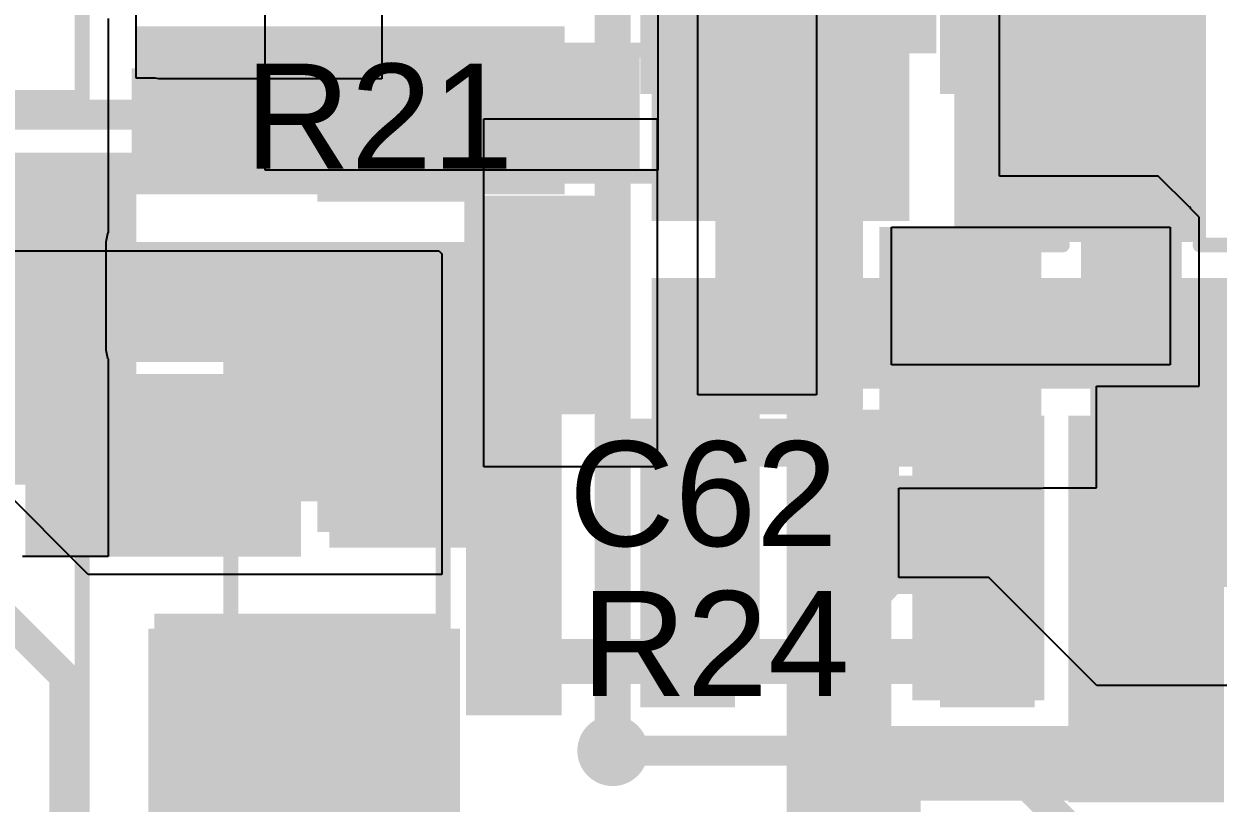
# Model space of a CAD drawing. Header units: millimetres. Extents: x -35.7 to 35.7, y -3.2 to 68.2.
# Drawn here: x -0.04 to 10.08, y 27.91 to 34.51 of the extents above; entities that cross this region are included whole.
import ezdxf

# ---------------------------------------------------------------- set-up
doc = ezdxf.new("R2010")
doc.units = ezdxf.units.MM
for name, color, linetype in [('BottomLayer', 5, 'Continuous'), ('BottomPaste', 16, 'Continuous'), ('BottomSolder', 6, 'Continuous'), ('TopLayer', 1, 'Continuous'), ('TopOverlay', 2, 'Continuous'), ('TopPaste', 8, 'Continuous'), ('TopSolder', 216, 'Continuous'), ('ViaHoleLayer', 16, 'Continuous')]:
    doc.layers.add(name, color=color, linetype=linetype)
doc.styles.add('Arial', font='', dxfattribs={"height": 0.2})
doc.styles.get('Arial').set_extended_font_data('Arial')

# ---------------------------------------------------------------- blocks, each defined once
blk = doc.blocks.new('R__0603_5')
at = {"layer": 'TopLayer'}
for points in [[(-0.3809999999999999, 0.4445), (-0.3810000000000001, -0.4445), (-1.143, -0.4445), (-1.143, 0.4445)], [(1.143, 0.4445), (1.143, -0.4445), (0.3809999999999999, -0.4445), (0.3810000000000001, 0.4445)]]:
    blk.add_hatch(color=1, dxfattribs=at).paths.add_polyline_path(points)
at = {"layer": 'TopPaste'}
for points in [[(-0.3809999999999999, 0.4445), (-0.3810000000000001, -0.4445), (-1.143, -0.4445), (-1.143, 0.4445)], [(1.143, 0.4445), (1.143, -0.4445), (0.3809999999999999, -0.4445), (0.3810000000000001, 0.4445)]]:
    blk.add_hatch(color=8, dxfattribs=at).paths.add_polyline_path(points)
at = {"layer": 'TopSolder'}
for points in [[(-0.2793999999999999, 0.5460999999999999), (-0.2794, -0.5461), (-1.2446, -0.5460999999999999), (-1.2446, 0.5461)], [(1.2446, 0.5460999999999999), (1.2446, -0.5461), (0.2793999999999999, -0.5460999999999999), (0.2794, 0.5461)]]:
    blk.add_hatch(color=216, dxfattribs=at).paths.add_polyline_path(points)
at = {"layer": 'TopOverlay', "const_width": 0.127}
for points in [[(-1.2192, -0.5334), (-1.2192, 0.5334)], [(-1.2192, 0.5334), (1.2192, 0.5334)], [(1.2192, -0.5334), (1.2192, 0.5334)], [(-1.2192, -0.5334), (1.2192, -0.5334)]]:
    blk.add_lwpolyline(points, dxfattribs=at)
at = {"layer": 'TopOverlay', "const_width": 0.0635}
for points in [[(-1.25095, 0.5334, 1), (-1.18745, 0.5334, 1)], [(-1.25095, 0.5334, 1), (-1.18745, 0.5334, 1)], [(1.18745, 0.5334, 1), (1.25095, 0.5334, 1)], [(1.18745, 0.5334, 1), (1.25095, 0.5334, 1)], [(-1.25095, -0.5334, 1), (-1.18745, -0.5334, 1)], [(-1.25095, -0.5334, 1), (-1.18745, -0.5334, 1)], [(1.18745, -0.5334, 1), (1.25095, -0.5334, 1)], [(1.18745, -0.5334, 1), (1.25095, -0.5334, 1)]]:
    blk.add_lwpolyline(points, format="xyb", close=True, dxfattribs=at)
blk = doc.blocks.new('C__0805_7')
at = {"layer": 'TopLayer'}
for points in [[(-1.524, 0.7619999999999999), (-0.508, 0.7619999999999999), (-0.508, -0.7619999999999999), (-1.524, -0.7619999999999999)], [(0.508, 0.7619999999999999), (1.524, 0.7619999999999999), (1.524, -0.7619999999999999), (0.508, -0.7619999999999999)]]:
    blk.add_hatch(color=1, dxfattribs=at).paths.add_polyline_path(points)
at = {"layer": 'TopPaste'}
for points in [[(-1.524, 0.7619999999999999), (-0.508, 0.7619999999999999), (-0.508, -0.7619999999999999), (-1.524, -0.7619999999999999)], [(0.508, 0.7619999999999999), (1.524, 0.7619999999999999), (1.524, -0.7619999999999999), (0.508, -0.7619999999999999)]]:
    blk.add_hatch(color=8, dxfattribs=at).paths.add_polyline_path(points)
at = {"layer": 'TopSolder'}
for points in [[(-1.59399986, 0.8319998599999999), (-0.4380001399999999, 0.8319998599999999), (-0.4380001399999999, -0.8319998599999999), (-1.59399986, -0.8319998599999999)], [(0.4380001399999999, 0.8319998599999999), (1.59399986, 0.8319998599999999), (1.59399986, -0.8319998599999999), (0.4380001399999999, -0.8319998599999999)]]:
    blk.add_hatch(color=216, dxfattribs=at).paths.add_polyline_path(points)
at = {"layer": 'TopOverlay', "const_width": 0.127}
for points in [[(-1.6256, -0.8636), (-1.6256, 0.8636)], [(-1.6256, 0.8636), (-0.6096, 0.8636)], [(0.6096, 0.8636), (1.6256, 0.8636)], [(1.6256, -0.8636), (1.6256, 0.8636)], [(-1.6256, -0.8636), (-0.6096, -0.8636)], [(0.6096, -0.8636), (1.6256, -0.8636)]]:
    blk.add_lwpolyline(points, dxfattribs=at)
at = {"layer": 'TopOverlay', "const_width": 0.0635}
for points in [[(-1.65735, 0.8636, 1), (-1.59385, 0.8636, 1)], [(-1.65735, 0.8636, 1), (-1.59385, 0.8636, 1)], [(-0.64135, 0.8636, 1), (-0.57785, 0.8636, 1)], [(0.57785, 0.8636, 1), (0.64135, 0.8636, 1)], [(1.59385, 0.8636, 1), (1.65735, 0.8636, 1)], [(1.59385, 0.8636, 1), (1.65735, 0.8636, 1)], [(-1.65735, -0.8636, 1), (-1.59385, -0.8636, 1)], [(-1.65735, -0.8636, 1), (-1.59385, -0.8636, 1)], [(-0.64135, -0.8636, 1), (-0.57785, -0.8636, 1)], [(0.57785, -0.8636, 1), (0.64135, -0.8636, 1)], [(1.59385, -0.8636, 1), (1.65735, -0.8636, 1)], [(1.59385, -0.8636, 1), (1.65735, -0.8636, 1)]]:
    blk.add_lwpolyline(points, format="xyb", close=True, dxfattribs=at)
blk = doc.blocks.new('SOD_123_8')
at = {"layer": 'TopLayer'}
for points in [[(-2.22499936, 0.32500062), (-1.25499876, 0.32500062), (-1.25499876, -0.32500062), (-2.22499936, -0.32500062)], [(1.2550013, 0.32500062), (2.2250019, 0.32500062), (2.2250019, -0.32500062), (1.2550013, -0.32500062)]]:
    blk.add_hatch(color=1, dxfattribs=at).paths.add_polyline_path(points)
at = {"layer": 'TopOverlay'}
for points in [[(-3.25252588, -0.8624366799999998), (-2.31272588, -0.8624366799999998), (-2.31272588, 0.92523564), (-3.25252588, 0.92523564)], [(-2.36352588, 0.38216332), (-1.47452588, 0.38216332), (-1.47452588, 0.92523564), (-2.36352588, 0.92523564)], [(-2.36352588, -0.922909), (-1.47452588, -0.922909), (-1.47452588, -0.37983668), (-2.36352588, -0.37983668)]]:
    blk.add_hatch(color=2, dxfattribs=at).paths.add_polyline_path(points)
at = {"layer": 'TopPaste'}
for points in [[(-2.22499936, 0.32500062), (-1.25499876, 0.32500062), (-1.25499876, -0.32500062), (-2.22499936, -0.32500062)], [(1.2550013, 0.32500062), (2.2250019, 0.32500062), (2.2250019, -0.32500062), (1.2550013, -0.32500062)]]:
    blk.add_hatch(color=8, dxfattribs=at).paths.add_polyline_path(points)
at = {"layer": 'TopSolder'}
for points in [[(-2.32659936, 0.4266006199999999), (-1.15339876, 0.4266006199999999), (-1.15339876, -0.4266006199999999), (-2.32659936, -0.4266006199999999)], [(1.1534013, 0.4266006199999999), (2.3266019, 0.4266006199999999), (2.3266019, -0.4266006199999999), (1.1534013, -0.4266006199999999)]]:
    blk.add_hatch(color=216, dxfattribs=at).paths.add_polyline_path(points)
at = {"layer": 'TopOverlay', "const_width": 0.127}
for points in [[(1.397, 0.8986723199999999), (-3.2004, 0.8986723199999999)], [(1.397, 0.5841999999999999), (1.397, 0.8986723199999999)], [(1.397, -0.8986723199999999), (1.397, -0.5841999999999999)], [(1.397, -0.8986723199999999), (-3.2004, -0.8986723199999999)]]:
    blk.add_lwpolyline(points, dxfattribs=at)
at = {"layer": 'TopOverlay', "const_width": 0.0635}
for points in [[(-3.23215, 0.8986723199999999, 1), (-3.16865, 0.8986723199999999, 1)], [(1.36525, 0.8986723199999999, 1), (1.42875, 0.8986723199999999, 1)], [(1.36525, 0.8986723199999999, 1), (1.42875, 0.8986723199999999, 1)], [(1.36525, 0.5841999999999999, 1), (1.42875, 0.5841999999999999, 1)], [(1.36525, -0.5841999999999999, 1), (1.42875, -0.5841999999999999, 1)], [(-3.23215, -0.8986723199999999, 1), (-3.16865, -0.8986723199999999, 1)], [(1.36525, -0.8986723199999999, 1), (1.42875, -0.8986723199999999, 1)], [(1.36525, -0.8986723199999999, 1), (1.42875, -0.8986723199999999, 1)]]:
    blk.add_lwpolyline(points, format="xyb", close=True, dxfattribs=at)
blk = doc.blocks.new('R__0603_9')
at = {"layer": 'TopLayer'}
for points in [[(-0.3809999999999999, 0.4445), (-0.3809999999999999, -0.4445), (-1.143, -0.4445), (-1.143, 0.4445)], [(1.143, 0.4445), (1.143, -0.4445), (0.3809999999999999, -0.4445), (0.3809999999999999, 0.4445)]]:
    blk.add_hatch(color=1, dxfattribs=at).paths.add_polyline_path(points)
at = {"layer": 'TopPaste'}
for points in [[(-0.3809999999999999, 0.4445), (-0.3809999999999999, -0.4445), (-1.143, -0.4445), (-1.143, 0.4445)], [(1.143, 0.4445), (1.143, -0.4445), (0.3809999999999999, -0.4445), (0.3809999999999999, 0.4445)]]:
    blk.add_hatch(color=8, dxfattribs=at).paths.add_polyline_path(points)
at = {"layer": 'TopSolder'}
for points in [[(-0.2794, 0.5460999999999999), (-0.2794, -0.5460999999999999), (-1.2446, -0.5460999999999999), (-1.2446, 0.5460999999999999)], [(1.2446, 0.5460999999999999), (1.2446, -0.5460999999999999), (0.2794, -0.5460999999999999), (0.2794, 0.5460999999999999)]]:
    blk.add_hatch(color=216, dxfattribs=at).paths.add_polyline_path(points)
at = {"layer": 'TopOverlay', "const_width": 0.127}
for points in [[(1.2192, 0.5334), (-1.2192, 0.5334)], [(-1.2192, -0.5334), (-1.2192, 0.5334)], [(1.2192, -0.5334), (1.2192, 0.5334)], [(1.2192, -0.5334), (-1.2192, -0.5334)]]:
    blk.add_lwpolyline(points, dxfattribs=at)
at = {"layer": 'TopOverlay', "const_width": 0.0635}
for points in [[(-1.25095, 0.5334, 1), (-1.18745, 0.5334, 1)], [(-1.25095, 0.5334, 1), (-1.18745, 0.5334, 1)], [(1.18745, 0.5334, 1), (1.25095, 0.5334, 1)], [(1.18745, 0.5334, 1), (1.25095, 0.5334, 1)], [(-1.25095, -0.5334, 1), (-1.18745, -0.5334, 1)], [(-1.25095, -0.5334, 1), (-1.18745, -0.5334, 1)], [(1.18745, -0.5334, 1), (1.25095, -0.5334, 1)], [(1.18745, -0.5334, 1), (1.25095, -0.5334, 1)]]:
    blk.add_lwpolyline(points, format="xyb", close=True, dxfattribs=at)
blk = doc.blocks.new('SOD_123_18')
at = {"layer": 'TopLayer'}
for points in [[(-2.22499936, 0.32500062), (-1.25499876, 0.32500062), (-1.25499876, -0.32500062), (-2.22499936, -0.32500062)], [(1.2550013, 0.32500062), (2.2250019, 0.32500062), (2.2250019, -0.32500062), (1.2550013, -0.32500062)]]:
    blk.add_hatch(color=1, dxfattribs=at).paths.add_polyline_path(points)
at = {"layer": 'TopOverlay'}
for points in [[(-3.2512, -0.8634729999999999), (-2.3114, -0.8634729999999999), (-2.3114, 0.92419932), (-3.2512, 0.92419932)], [(-2.3622, 0.3811269999999999), (-1.4732, 0.3811269999999999), (-1.4732, 0.92419932), (-2.3622, 0.92419932)], [(-2.3622, -0.92394532), (-1.4732, -0.92394532), (-1.4732, -0.380873), (-2.3622, -0.380873)]]:
    blk.add_hatch(color=2, dxfattribs=at).paths.add_polyline_path(points)
at = {"layer": 'TopPaste'}
for points in [[(-2.22499936, 0.32500062), (-1.25499876, 0.32500062), (-1.25499876, -0.32500062), (-2.22499936, -0.32500062)], [(1.2550013, 0.32500062), (2.2250019, 0.32500062), (2.2250019, -0.32500062), (1.2550013, -0.32500062)]]:
    blk.add_hatch(color=8, dxfattribs=at).paths.add_polyline_path(points)
at = {"layer": 'TopSolder'}
for points in [[(-2.32659936, 0.4266006199999999), (-1.15339876, 0.4266006199999999), (-1.15339876, -0.4266006199999999), (-2.32659936, -0.4266006199999999)], [(1.1534013, 0.4266006199999999), (2.3266019, 0.4266006199999999), (2.3266019, -0.4266006199999999), (1.1534013, -0.4266006199999999)]]:
    blk.add_hatch(color=216, dxfattribs=at).paths.add_polyline_path(points)
at = {"layer": 'TopOverlay', "const_width": 0.127}
for points in [[(1.397, 0.8986723199999999), (-3.2004, 0.8986723199999999)], [(1.397, 0.5841999999999999), (1.397, 0.8986723199999999)], [(1.397, -0.8986723199999999), (1.397, -0.5841999999999999)], [(1.397, -0.8986723199999999), (-3.2004, -0.8986723199999999)]]:
    blk.add_lwpolyline(points, dxfattribs=at)
at = {"layer": 'TopOverlay', "const_width": 0.0635}
for points in [[(-3.23215, 0.8986723199999999, 1), (-3.16865, 0.8986723199999999, 1)], [(1.36525, 0.8986723199999999, 1), (1.42875, 0.8986723199999999, 1)], [(1.36525, 0.8986723199999999, 1), (1.42875, 0.8986723199999999, 1)], [(1.36525, 0.5841999999999999, 1), (1.42875, 0.5841999999999999, 1)], [(1.36525, -0.5841999999999999, 1), (1.42875, -0.5841999999999999, 1)], [(-3.23215, -0.8986723199999999, 1), (-3.16865, -0.8986723199999999, 1)], [(1.36525, -0.8986723199999999, 1), (1.42875, -0.8986723199999999, 1)], [(1.36525, -0.8986723199999999, 1), (1.42875, -0.8986723199999999, 1)]]:
    blk.add_lwpolyline(points, format="xyb", close=True, dxfattribs=at)
blk = doc.blocks.new('RES0603_B_48')
at = {"layer": 'BottomLayer'}
for points in [[(-1.143, -0.4445), (-1.143, 0.4445), (-0.3809999999999999, 0.4445), (-0.3809999999999999, -0.4445)], [(0.3809999999999999, -0.4445), (0.3809999999999999, 0.4445), (1.143, 0.4445), (1.143, -0.4445)]]:
    blk.add_hatch(color=5, dxfattribs=at).paths.add_polyline_path(points)
at = {"layer": 'BottomPaste'}
for points in [[(-1.143, -0.4445), (-1.143, 0.4445), (-0.3809999999999999, 0.4445), (-0.3809999999999999, -0.4445)], [(0.3809999999999999, -0.4445), (0.3809999999999999, 0.4445), (1.143, 0.4445), (1.143, -0.4445)]]:
    blk.add_hatch(color=16, dxfattribs=at).paths.add_polyline_path(points)
at = {"layer": 'BottomSolder'}
for points in [[(-1.2446, -0.5460999999999999), (-1.2446, 0.5460999999999999), (-0.2794, 0.5460999999999999), (-0.2794, -0.5460999999999999)], [(0.2794, -0.5460999999999999), (0.2794, 0.5460999999999999), (1.2446, 0.5460999999999999), (1.2446, -0.5460999999999999)]]:
    blk.add_hatch(color=6, dxfattribs=at).paths.add_polyline_path(points)
blk = doc.blocks.new('AO4882_MS_B_55')
at = {"layer": 'BottomLayer'}
for points in [[(-3.70000022, 2.2049994), (-1.49999954, 2.2049994), (-1.49999954, 1.6050006), (-3.70000022, 1.6050006)], [(1.49999954, 2.2049994), (3.70000022, 2.2049994), (3.70000022, 1.6050006), (1.49999954, 1.6050006)], [(-3.70000022, 0.9349994), (-1.49999954, 0.9349994), (-1.49999954, 0.3350006), (-3.70000022, 0.3350006)], [(1.49999954, 0.9349994), (3.70000022, 0.9349994), (3.70000022, 0.3350006), (1.49999954, 0.3350006)], [(-3.70000022, -0.3350006), (-1.49999954, -0.3350006), (-1.49999954, -0.9349994), (-3.70000022, -0.9349994)], [(1.49999954, -0.3350006), (3.70000022, -0.3350006), (3.70000022, -0.9349994), (1.49999954, -0.9349994)], [(-3.70000022, -1.6050006), (-1.49999954, -1.6050006), (-1.49999954, -2.2049994), (-3.70000022, -2.2049994)], [(1.49999954, -1.6050006), (3.70000022, -1.6050006), (3.70000022, -2.2049994), (1.49999954, -2.2049994)]]:
    blk.add_hatch(color=5, dxfattribs=at).paths.add_polyline_path(points)
at = {"layer": 'BottomPaste'}
for points in [[(-3.70000022, 2.2049994), (-1.49999954, 2.2049994), (-1.49999954, 1.6050006), (-3.70000022, 1.6050006)], [(1.49999954, 2.2049994), (3.70000022, 2.2049994), (3.70000022, 1.6050006), (1.49999954, 1.6050006)], [(-3.70000022, 0.9349994), (-1.49999954, 0.9349994), (-1.49999954, 0.3350006), (-3.70000022, 0.3350006)], [(1.49999954, 0.9349994), (3.70000022, 0.9349994), (3.70000022, 0.3350006), (1.49999954, 0.3350006)], [(-3.70000022, -0.3350006), (-1.49999954, -0.3350006), (-1.49999954, -0.9349994), (-3.70000022, -0.9349994)], [(1.49999954, -0.3350006), (3.70000022, -0.3350006), (3.70000022, -0.9349994), (1.49999954, -0.9349994)], [(-3.70000022, -1.6050006), (-1.49999954, -1.6050006), (-1.49999954, -2.2049994), (-3.70000022, -2.2049994)], [(1.49999954, -1.6050006), (3.70000022, -1.6050006), (3.70000022, -2.2049994), (1.49999954, -2.2049994)]]:
    blk.add_hatch(color=16, dxfattribs=at).paths.add_polyline_path(points)
at = {"layer": 'BottomSolder'}
for points in [[(-3.80160022, 2.3065994), (-1.39839954, 2.3065994), (-1.39839954, 1.5034006), (-3.80160022, 1.5034006)], [(1.39839954, 2.3065994), (3.80160022, 2.3065994), (3.80160022, 1.5034006), (1.39839954, 1.5034006)], [(-3.80160022, 1.0365994), (-1.39839954, 1.0365994), (-1.39839954, 0.2334006), (-3.80160022, 0.2334006)], [(1.39839954, 1.0365994), (3.80160022, 1.0365994), (3.80160022, 0.2334006), (1.39839954, 0.2334006)], [(-3.80160022, -0.2334006), (-1.39839954, -0.2334006), (-1.39839954, -1.0365994), (-3.80160022, -1.0365994)], [(1.39839954, -0.2334006), (3.80160022, -0.2334006), (3.80160022, -1.0365994), (1.39839954, -1.0365994)], [(-3.80160022, -1.5034006), (-1.39839954, -1.5034006), (-1.39839954, -2.3065994), (-3.80160022, -2.3065994)], [(1.39839954, -1.5034006), (3.80160022, -1.5034006), (3.80160022, -2.3065994), (1.39839954, -2.3065994)]]:
    blk.add_hatch(color=6, dxfattribs=at).paths.add_polyline_path(points)
blk = doc.blocks.new('CRS01_TE85L_Q_M__B_67')
at = {"layer": 'BottomLayer'}
for points in [[(-1.99999727, 0.6000000699999999), (-0.79999713, 0.6000000699999999), (-0.79999713, -0.6000000699999999), (-1.99999727, -0.6000000699999999)], [(0.8000022099999999, 0.6000000699999999), (2.00000235, 0.6000000699999999), (2.00000235, -0.6000000699999999), (0.8000022099999999, -0.6000000699999999)]]:
    blk.add_hatch(color=5, dxfattribs=at).paths.add_polyline_path(points)
at = {"layer": 'BottomPaste'}
for points in [[(-1.99999727, 0.6000000699999999), (-0.79999713, 0.6000000699999999), (-0.79999713, -0.6000000699999999), (-1.99999727, -0.6000000699999999)], [(0.8000022099999999, 0.6000000699999999), (2.00000235, 0.6000000699999999), (2.00000235, -0.6000000699999999), (0.8000022099999999, -0.6000000699999999)]]:
    blk.add_hatch(color=16, dxfattribs=at).paths.add_polyline_path(points)
at = {"layer": 'BottomSolder'}
for points in [[(-2.10159727, 0.7016000699999999), (-0.69839713, 0.7016000699999999), (-0.69839713, -0.7016000699999999), (-2.10159727, -0.7016000699999999)], [(0.69840221, 0.7016000699999999), (2.10160235, 0.7016000699999999), (2.10160235, -0.7016000699999999), (0.69840221, -0.7016000699999999)]]:
    blk.add_hatch(color=6, dxfattribs=at).paths.add_polyline_path(points)
blk = doc.blocks.new('F____1206__3216_M_______87')
at = {"layer": 'TopLayer'}
for points in [[(-2.05800071, 0.9099994499999999), (-0.99800029, 0.9099994499999999), (-0.99800029, -0.9099994499999999), (-2.05800071, -0.9099994499999999)], [(0.99800029, 0.9099994499999999), (2.05800071, 0.9099994499999999), (2.05800071, -0.9099994499999999), (0.99800029, -0.9099994499999999)]]:
    blk.add_hatch(color=1, dxfattribs=at).paths.add_polyline_path(points)
at = {"layer": 'TopPaste'}
for points in [[(-2.05800071, 0.9099994499999999), (-0.99800029, 0.9099994499999999), (-0.99800029, -0.9099994499999999), (-2.05800071, -0.9099994499999999)], [(0.99800029, 0.9099994499999999), (2.05800071, 0.9099994499999999), (2.05800071, -0.9099994499999999), (0.99800029, -0.9099994499999999)]]:
    blk.add_hatch(color=8, dxfattribs=at).paths.add_polyline_path(points)
at = {"layer": 'TopSolder'}
for points in [[(-2.15960071, 1.01159945), (-0.8964002899999999, 1.01159945), (-0.8964002899999999, -1.01159945), (-2.15960071, -1.01159945)], [(0.8964002899999999, 1.01159945), (2.15960071, 1.01159945), (2.15960071, -1.01159945), (0.8964002899999999, -1.01159945)]]:
    blk.add_hatch(color=216, dxfattribs=at).paths.add_polyline_path(points)
at = {"layer": 'TopOverlay', "const_width": 0.127}
for points in [[(0.68000118, 0.84920074), (-0.68000118, 0.84920074)], [(0.68000118, -0.84920074), (-0.68000118, -0.84920074)]]:
    blk.add_lwpolyline(points, dxfattribs=at)
at = {"layer": 'TopOverlay', "const_width": 0.0635}
for points in [[(-0.7117511799999999, 0.84920074, 1), (-0.64825118, 0.84920074, 1)], [(0.64825118, 0.84920074, 1), (0.7117511799999999, 0.84920074, 1)], [(-0.64045338, -0.00202184, 1), (-0.57695338, -0.00202184, 1)], [(-0.03175, -0.0254, 1), (0.03175, -0.0254, 1)], [(-0.03175, -0.0254, 1), (0.03175, -0.0254, 1)], [(0.57785, -0.0254, 1), (0.64135, -0.0254, 1)], [(-0.7117511799999999, -0.84920074, 1), (-0.64825118, -0.84920074, 1)], [(0.64825118, -0.84920074, 1), (0.7117511799999999, -0.84920074, 1)]]:
    blk.add_lwpolyline(points, format="xyb", close=True, dxfattribs=at)
at = {"layer": 'TopOverlay', "const_width": 0.127}
for points in [[(-0.6087033799999999, -0.00202184, -0.962330843816263), (0, -0.0254)], [(0.6096, -0.0254, -0.9999999999999999), (0, -0.0254)]]:
    blk.add_lwpolyline(points, format="xyb", dxfattribs=at)
at = {"layer": 'TopOverlay'}
blk.add_text('F1', height=1.27, rotation=-90, dxfattribs=at).set_placement((2.1823807, 0.9651974600000001))
blk = doc.blocks.new('189RV0038_110')
at = {"layer": 'TopLayer'}
blk.add_hatch(color=1, dxfattribs=at).paths.add_polyline_path([(2.2499955, 0.8250047), (6.7499865, 0.8250047), (6.7499865, -0.8250047), (2.2499955, -0.8250047)])
at = {"layer": 'TopPaste'}
blk.add_hatch(color=8, dxfattribs=at).paths.add_polyline_path([(2.2499955, 0.8250047), (6.7499865, 0.8250047), (6.7499865, -0.8250047), (2.2499955, -0.8250047)])
at = {"layer": 'TopSolder'}
blk.add_hatch(color=216, dxfattribs=at).paths.add_polyline_path([(2.1991955, 0.8758046999999999), (6.8007865, 0.8758046999999999), (6.8007865, -0.8758046999999999), (2.1991955, -0.8758046999999999)])
blk = doc.blocks.new('2158_138')
at = {"layer": 'TopOverlay', "const_width": 0.127}
for points in [[(7.899399999999999, 4.191), (-5.334, 4.191)], [(7.899399999999999, -4.064), (7.899399999999999, 4.191)]]:
    blk.add_lwpolyline(points, dxfattribs=at)
at = {"layer": 'TopOverlay', "const_width": 0.0635}
blk.add_lwpolyline([(7.86765, 4.191, 1), (7.931150000000001, 4.191, 1)], format="xyb", close=True, dxfattribs=at)
blk.add_lwpolyline([(7.86765, 4.191, 1), (7.931150000000001, 4.191, 1)], format="xyb", close=True, dxfattribs=at)
blk = doc.blocks.new('2158_139')
at = {"layer": 'TopOverlay', "const_width": 0.127}
for points in [[(7.899399999999999, 4.191), (7.899399999999999, -4.064)], [(-5.334, -4.064), (7.899399999999999, -4.064)]]:
    blk.add_lwpolyline(points, dxfattribs=at)
at = {"layer": 'TopOverlay', "const_width": 0.0635}
blk.add_lwpolyline([(7.86765, -4.064, 1), (7.931150000000001, -4.064, 1)], format="xyb", close=True, dxfattribs=at)
blk.add_lwpolyline([(7.86765, -4.064, 1), (7.931150000000001, -4.064, 1)], format="xyb", close=True, dxfattribs=at)

msp = doc.modelspace()

# ---------------------------------------------------------------- hatches: boundary and pattern name
at = {"layer": 'BottomLayer'}
for points in [[(5.2832, 32.8422), (7.467599999999999, 32.8422), (7.467599999999999, 36.8046), (5.2832, 36.8046)], [(7.848599999999999, 32.6644), (9.9822, 32.6644), (9.9822, 36.2966), (7.848599999999999, 36.2966)], [(0.9143999999999999, 33.0697586), (4.5466, 33.0697586), (4.5466, 34.4932), (0.9143999999999999, 34.4932)], [(0.8382, 31.75), (4.521199999999999, 31.75), (4.521199999999999, 32.6644), (0.8382, 32.6644)], [(5.2832, 28.829), (6.1976, 28.829), (6.1976, 32.3596), (5.2832, 32.3596)], [(10.99820254, 31.41979746), (10.99820254, 32.35959746), (5.30860254, 32.35959746), (5.30860254, 31.41979746)], [(4.52120254, 28.65120254), (4.52120254, 32.20720254), (3.70840254, 32.20720254), (3.70840254, 28.65120254)], [(4.42850016, 30.0736), (4.42850016, 32.05479491999999), (2.55047496, 32.05479491999999), (2.55047496, 30.0736)], [(2.3114, 29.99740254), (2.3114, 31.54679746), (-0.0254, 31.54679746), (-0.0254, 29.99740254)], [(6.4262, 26.2128), (7.315199999999999, 26.2128), (7.315199999999999, 31.242), (6.4262, 31.242)], [(7.492999999999999, 28.7782), (8.6106, 28.7782), (8.6106, 31.1912), (7.492999999999999, 31.1912)], [(8.813799999999999, 27.9146), (10.1346, 27.9146), (10.1346, 31.1912), (8.813799999999999, 31.1912)], [(3.50520254, 28.04159746), (3.50520254, 29.51480254), (1.06680254, 29.51480254), (1.06680254, 28.04159746)], [(7.563769479999999, 24.51100254), (7.563769479999999, 27.97680206), (6.4262, 27.97680206), (6.4262, 24.51100254)]]:
    msp.add_hatch(color=5, dxfattribs=at).paths.add_polyline_path(points)
h = msp.add_hatch(color=5, dxfattribs=at)
edge = h.paths.add_edge_path()
edge.add_arc((7.162799999999999, 33.7058), 0.2999994, 0, 360)
h = msp.add_hatch(color=5, dxfattribs=at)
edge = h.paths.add_edge_path()
edge.add_arc((1.4224, 33.39580062), 0.2999994, 0, 360)
h = msp.add_hatch(color=5, dxfattribs=at)
edge = h.paths.add_edge_path()
edge.add_arc((1.20939814, 31.0918098), 0.2999994, 0, 360)
h = msp.add_hatch(color=5, dxfattribs=at)
edge = h.paths.add_edge_path()
edge.add_arc((1.85999628, 31.0918098), 0.2999994, 0, 360)
h = msp.add_hatch(color=5, dxfattribs=at)
edge = h.paths.add_edge_path()
edge.add_arc((1.20939814, 30.4314098), 0.2999994, 0, 360)
h = msp.add_hatch(color=5, dxfattribs=at)
edge = h.paths.add_edge_path()
edge.add_arc((1.85999628, 30.4314098), 0.2999994, 0, 360)
h = msp.add_hatch(color=5, dxfattribs=at)
edge = h.paths.add_edge_path()
edge.add_arc((1.905, 29.0576), 0.2999994, 0, 360)
h = msp.add_hatch(color=5, dxfattribs=at)
edge = h.paths.add_edge_path()
edge.add_arc((2.55559814, 29.0576), 0.2999994, 0, 360)
h = msp.add_hatch(color=5, dxfattribs=at)
edge = h.paths.add_edge_path()
edge.add_arc((3.20619628, 29.0576), 0.2999994, 0, 360)
h = msp.add_hatch(color=5, dxfattribs=at)
edge = h.paths.add_edge_path()
edge.add_arc((4.1656, 29.109162), 0.2999994, 0, 360)
h = msp.add_hatch(color=5, dxfattribs=at)
edge = h.paths.add_edge_path()
edge.add_arc((7.792999399999999, 29.109162), 0.2999994, 0, 360)
h = msp.add_hatch(color=5, dxfattribs=at)
edge = h.paths.add_edge_path()
edge.add_arc((1.905, 28.3972), 0.2999994, 0, 360)
h = msp.add_hatch(color=5, dxfattribs=at)
edge = h.paths.add_edge_path()
edge.add_arc((2.55559814, 28.3972), 0.2999994, 0, 360)
h = msp.add_hatch(color=5, dxfattribs=at)
edge = h.paths.add_edge_path()
edge.add_arc((3.20619628, 28.3972), 0.2999994, 0, 360)
h = msp.add_hatch(color=5, dxfattribs=at)
edge = h.paths.add_edge_path()
edge.add_arc((4.953, 28.3519626), 0.2999994, 0, 360)
at = {"layer": 'BottomSolder'}
h = msp.add_hatch(color=6, dxfattribs=at)
edge = h.paths.add_edge_path()
edge.add_arc((7.162799999999999, 33.7058), 0.1499997, 0, 360)
h = msp.add_hatch(color=6, dxfattribs=at)
edge = h.paths.add_edge_path()
edge.add_arc((1.4224, 33.39580062), 0.1499997, 0, 360)
h = msp.add_hatch(color=6, dxfattribs=at)
edge = h.paths.add_edge_path()
edge.add_arc((1.20939814, 31.0918098), 0.1499997, 0, 360)
h = msp.add_hatch(color=6, dxfattribs=at)
edge = h.paths.add_edge_path()
edge.add_arc((1.85999628, 31.0918098), 0.1499997, 0, 360)
h = msp.add_hatch(color=6, dxfattribs=at)
edge = h.paths.add_edge_path()
edge.add_arc((1.20939814, 30.4314098), 0.1499997, 0, 360)
h = msp.add_hatch(color=6, dxfattribs=at)
edge = h.paths.add_edge_path()
edge.add_arc((1.85999628, 30.4314098), 0.1499997, 0, 360)
h = msp.add_hatch(color=6, dxfattribs=at)
edge = h.paths.add_edge_path()
edge.add_arc((4.1656, 29.109162), 0.1499997, 0, 360)
h = msp.add_hatch(color=6, dxfattribs=at)
edge = h.paths.add_edge_path()
edge.add_arc((7.792999399999999, 29.109162), 0.1499997, 0, 360)
h = msp.add_hatch(color=6, dxfattribs=at)
edge = h.paths.add_edge_path()
edge.add_arc((1.905, 29.0576), 0.1499997, 0, 360)
h = msp.add_hatch(color=6, dxfattribs=at)
edge = h.paths.add_edge_path()
edge.add_arc((2.55559814, 29.0576), 0.1499997, 0, 360)
h = msp.add_hatch(color=6, dxfattribs=at)
edge = h.paths.add_edge_path()
edge.add_arc((3.20619628, 29.0576), 0.1499997, 0, 360)
h = msp.add_hatch(color=6, dxfattribs=at)
edge = h.paths.add_edge_path()
edge.add_arc((1.905, 28.3972), 0.1499997, 0, 360)
h = msp.add_hatch(color=6, dxfattribs=at)
edge = h.paths.add_edge_path()
edge.add_arc((2.55559814, 28.3972), 0.1499997, 0, 360)
h = msp.add_hatch(color=6, dxfattribs=at)
edge = h.paths.add_edge_path()
edge.add_arc((3.20619628, 28.3972), 0.1499997, 0, 360)
h = msp.add_hatch(color=6, dxfattribs=at)
edge = h.paths.add_edge_path()
edge.add_arc((4.953, 28.3519626), 0.1499997, 0, 360)
at = {"layer": 'TopLayer'}
for points in [[(5.6896, 34.26459999999999), (7.696199999999999, 34.26459999999999), (7.696199999999999, 37.64279999999999), (5.6896, 37.64279999999999)], [(-0.27200098, 30.607), (0.8635974599999999, 30.607), (0.8635974599999999, 33.32040071999999), (-0.27200098, 33.32040071999999)], [(7.213599999999999, 30.988), (8.5852, 30.988), (8.5852, 32.7914), (7.213599999999999, 32.7914)], [(8.585202540000001, 30.75940254), (8.585202540000001, 31.16580254), (4.87680254, 31.16580254), (4.87680254, 30.75940254)], [(1.01600254, 29.38780254), (1.01600254, 26.06160142), (3.65760254, 26.06160142), (3.65760254, 29.38780254)]]:
    msp.add_hatch(color=1, dxfattribs=at).paths.add_polyline_path(points)
h = msp.add_hatch(color=1, dxfattribs=at)
edge = h.paths.add_edge_path()
edge.add_arc((7.162799999999999, 33.7058), 0.2999994, 0, 360)
h = msp.add_hatch(color=1, dxfattribs=at)
edge = h.paths.add_edge_path()
edge.add_arc((1.4224, 33.39580062), 0.2999994, 0, 360)
h = msp.add_hatch(color=1, dxfattribs=at)
edge = h.paths.add_edge_path()
edge.add_arc((1.20939814, 31.0918098), 0.2999994, 0, 360)
h = msp.add_hatch(color=1, dxfattribs=at)
edge = h.paths.add_edge_path()
edge.add_arc((1.85999628, 31.0918098), 0.2999994, 0, 360)
h = msp.add_hatch(color=1, dxfattribs=at)
edge = h.paths.add_edge_path()
edge.add_arc((1.20939814, 30.4314098), 0.2999994, 0, 360)
h = msp.add_hatch(color=1, dxfattribs=at)
edge = h.paths.add_edge_path()
edge.add_arc((1.85999628, 30.4314098), 0.2999994, 0, 360)
h = msp.add_hatch(color=1, dxfattribs=at)
edge = h.paths.add_edge_path()
edge.add_arc((1.905, 29.0576), 0.2999994, 0, 360)
h = msp.add_hatch(color=1, dxfattribs=at)
edge = h.paths.add_edge_path()
edge.add_arc((2.55559814, 29.0576), 0.2999994, 0, 360)
h = msp.add_hatch(color=1, dxfattribs=at)
edge = h.paths.add_edge_path()
edge.add_arc((3.20619628, 29.0576), 0.2999994, 0, 360)
h = msp.add_hatch(color=1, dxfattribs=at)
edge = h.paths.add_edge_path()
edge.add_arc((4.1656, 29.109162), 0.2999994, 0, 360)
h = msp.add_hatch(color=1, dxfattribs=at)
edge = h.paths.add_edge_path()
edge.add_arc((7.792999399999999, 29.109162), 0.2999994, 0, 360)
h = msp.add_hatch(color=1, dxfattribs=at)
edge = h.paths.add_edge_path()
edge.add_arc((1.905, 28.3972), 0.2999994, 0, 360)
h = msp.add_hatch(color=1, dxfattribs=at)
edge = h.paths.add_edge_path()
edge.add_arc((2.55559814, 28.3972), 0.2999994, 0, 360)
h = msp.add_hatch(color=1, dxfattribs=at)
edge = h.paths.add_edge_path()
edge.add_arc((3.20619628, 28.3972), 0.2999994, 0, 360)
h = msp.add_hatch(color=1, dxfattribs=at)
edge = h.paths.add_edge_path()
edge.add_arc((4.953, 28.3519626), 0.2999994, 0, 360)
at = {"layer": 'TopSolder'}
h = msp.add_hatch(color=216, dxfattribs=at)
edge = h.paths.add_edge_path()
edge.add_arc((7.162799999999999, 33.7058), 0.1499997, 0, 360)
h = msp.add_hatch(color=216, dxfattribs=at)
edge = h.paths.add_edge_path()
edge.add_arc((1.4224, 33.39580062), 0.1499997, 0, 360)
h = msp.add_hatch(color=216, dxfattribs=at)
edge = h.paths.add_edge_path()
edge.add_arc((1.20939814, 31.0918098), 0.1499997, 0, 360)
h = msp.add_hatch(color=216, dxfattribs=at)
edge = h.paths.add_edge_path()
edge.add_arc((1.85999628, 31.0918098), 0.1499997, 0, 360)
h = msp.add_hatch(color=216, dxfattribs=at)
edge = h.paths.add_edge_path()
edge.add_arc((1.20939814, 30.4314098), 0.1499997, 0, 360)
h = msp.add_hatch(color=216, dxfattribs=at)
edge = h.paths.add_edge_path()
edge.add_arc((1.85999628, 30.4314098), 0.1499997, 0, 360)
h = msp.add_hatch(color=216, dxfattribs=at)
edge = h.paths.add_edge_path()
edge.add_arc((4.1656, 29.109162), 0.1499997, 0, 360)
h = msp.add_hatch(color=216, dxfattribs=at)
edge = h.paths.add_edge_path()
edge.add_arc((7.792999399999999, 29.109162), 0.1499997, 0, 360)
h = msp.add_hatch(color=216, dxfattribs=at)
edge = h.paths.add_edge_path()
edge.add_arc((1.905, 29.0576), 0.1499997, 0, 360)
h = msp.add_hatch(color=216, dxfattribs=at)
edge = h.paths.add_edge_path()
edge.add_arc((2.55559814, 29.0576), 0.1499997, 0, 360)
h = msp.add_hatch(color=216, dxfattribs=at)
edge = h.paths.add_edge_path()
edge.add_arc((3.20619628, 29.0576), 0.1499997, 0, 360)
h = msp.add_hatch(color=216, dxfattribs=at)
edge = h.paths.add_edge_path()
edge.add_arc((1.905, 28.3972), 0.1499997, 0, 360)
h = msp.add_hatch(color=216, dxfattribs=at)
edge = h.paths.add_edge_path()
edge.add_arc((2.55559814, 28.3972), 0.1499997, 0, 360)
h = msp.add_hatch(color=216, dxfattribs=at)
edge = h.paths.add_edge_path()
edge.add_arc((3.20619628, 28.3972), 0.1499997, 0, 360)
h = msp.add_hatch(color=216, dxfattribs=at)
edge = h.paths.add_edge_path()
edge.add_arc((4.953, 28.3519626), 0.1499997, 0, 360)
at = {"layer": 'ViaHoleLayer'}
h = msp.add_hatch(color=16, dxfattribs=at)
edge = h.paths.add_edge_path()
edge.add_arc((7.162799999999999, 33.7058), 0.1499997, 0, 360)
h = msp.add_hatch(color=16, dxfattribs=at)
edge = h.paths.add_edge_path()
edge.add_arc((1.4224, 33.39580062), 0.1499997, 0, 360)
h = msp.add_hatch(color=16, dxfattribs=at)
edge = h.paths.add_edge_path()
edge.add_arc((1.20939814, 31.0918098), 0.1499997, 0, 360)
h = msp.add_hatch(color=16, dxfattribs=at)
edge = h.paths.add_edge_path()
edge.add_arc((1.85999628, 31.0918098), 0.1499997, 0, 360)
h = msp.add_hatch(color=16, dxfattribs=at)
edge = h.paths.add_edge_path()
edge.add_arc((1.20939814, 30.4314098), 0.1499997, 0, 360)
h = msp.add_hatch(color=16, dxfattribs=at)
edge = h.paths.add_edge_path()
edge.add_arc((1.85999628, 30.4314098), 0.1499997, 0, 360)
h = msp.add_hatch(color=16, dxfattribs=at)
edge = h.paths.add_edge_path()
edge.add_arc((4.1656, 29.109162), 0.1499997, 0, 360)
h = msp.add_hatch(color=16, dxfattribs=at)
edge = h.paths.add_edge_path()
edge.add_arc((7.792999399999999, 29.109162), 0.1499997, 0, 360)
h = msp.add_hatch(color=16, dxfattribs=at)
edge = h.paths.add_edge_path()
edge.add_arc((1.905, 29.0576), 0.1499997, 0, 360)
h = msp.add_hatch(color=16, dxfattribs=at)
edge = h.paths.add_edge_path()
edge.add_arc((2.55559814, 29.0576), 0.1499997, 0, 360)
h = msp.add_hatch(color=16, dxfattribs=at)
edge = h.paths.add_edge_path()
edge.add_arc((3.20619628, 29.0576), 0.1499997, 0, 360)
h = msp.add_hatch(color=16, dxfattribs=at)
edge = h.paths.add_edge_path()
edge.add_arc((1.905, 28.3972), 0.1499997, 0, 360)
h = msp.add_hatch(color=16, dxfattribs=at)
edge = h.paths.add_edge_path()
edge.add_arc((2.55559814, 28.3972), 0.1499997, 0, 360)
h = msp.add_hatch(color=16, dxfattribs=at)
edge = h.paths.add_edge_path()
edge.add_arc((3.20619628, 28.3972), 0.1499997, 0, 360)
h = msp.add_hatch(color=16, dxfattribs=at)
edge = h.paths.add_edge_path()
edge.add_arc((4.953, 28.3519626), 0.1499997, 0, 360)

# ---------------------------------------------------------------- linework, layer by layer
at = {"layer": 'BottomLayer'}
for p, q in [((0.67604386, 34.5604592), (0.67604386, 32.74174554)), ((0.67071748, 32.73377248), (0.65691766, 32.6644)), ((0.67604386, 32.74174554), (0.67071748, 32.73377248)), ((0.65691766, 32.6644), (0.65691766, 31.75)), ((0.65691766, 31.75), (0.67071748, 31.68062752)), ((0.67071748, 31.68062752), (0.67604386, 31.67265446)), ((0.67604386, 31.67265446), (0.67604386, 30.07364064)), ((0.67604386, 30.07364064), (0.67604386, 29.9974)), ((0.67604386, 29.9974), (-0.05007102, 29.9974))]:
    msp.add_line(p, q, dxfattribs=at)
for points, const_width in [([(4.953, 28.3519626), (4.953, 41.0464)], 0.3048), ([(1.4224, 33.44660062), (1.4224, 33.65499999999999)], 0.254), ([(1.37679938, 33.44660062), (1.4224, 33.44660062)], 0.254), ([(9.440900599999999, 29.8117006), (9.5504, 29.9212)], 0.3809999999999999), ([(9.440900599999999, 28.62038472), (9.440900599999999, 29.8117006)], 0.3809999999999999), ([(9.21771588, 28.3972), (9.440900599999999, 28.62038472)], 0.3809999999999999), ([(7.010400000000001, 28.2448), (9.21771588, 28.2448)], 0.635)]:
    msp.add_lwpolyline(points, dxfattribs=dict(at, const_width=const_width))
for points, const_width in [([(1.3589, 33.65499999999999, 1), (1.4859, 33.65499999999999, 1)], 0.127), ([(1.31329938, 33.44660062, 1), (1.44029938, 33.44660062, 1)], 0.127), ([(1.3589, 33.44660062, 1), (1.4859, 33.44660062, 1)], 0.127), ([(1.3589, 33.44660062, 1), (1.4859, 33.44660062, 1)], 0.127), ([(9.45515, 29.9212, 1), (9.645649999999998, 29.9212, 1)], 0.1905), ([(9.345650599999999, 29.8117006, 1), (9.536150600000001, 29.8117006, 1)], 0.1905), ([(9.345650599999999, 29.8117006, 1), (9.536150600000001, 29.8117006, 1)], 0.1905), ([(9.345650599999999, 28.62038472, 1), (9.536150600000001, 28.62038472, 1)], 0.1905), ([(9.345650599999999, 28.62038472, 1), (9.536150600000001, 28.62038472, 1)], 0.1905), ([(6.851649999999999, 28.2448, 1), (7.169149999999999, 28.2448, 1)], 0.3175), ([(9.058965879999999, 28.2448, 1), (9.37646588, 28.2448, 1)], 0.3175), ([(9.122465879999998, 28.3972, 1), (9.312965879999998, 28.3972, 1)], 0.1905), ([(4.8768, 28.3519626, 1), (5.0292, 28.3519626, 1)], 0.1524)]:
    msp.add_lwpolyline(points, format="xyb", close=True, dxfattribs=dict(at, const_width=const_width))
at = {"layer": 'TopLayer'}
for p, q in [((0.9143999999999999, 34.05476552), (0.9143999999999999, 37.6355991)), ((2.9972, 37.6355991), (2.9972, 34.04869746)), ((8.2296, 33.2232), (8.2296, 36.4998)), ((5.674614, 31.369), (5.674614, 35.27427794)), ((6.6802, 35.27427794), (6.6802, 31.369)), ((2.0066, 33.274), (2.0066, 34.8234)), ((5.334, 34.8234), (5.334, 33.274)), ((1.07420664, 34.05476552), (0.9143999999999999, 34.05476552)), ((1.10471458, 34.04869746), (1.07420664, 34.05476552)), ((2.9972, 34.04869746), (1.10471458, 34.04869746)), ((3.8608, 30.7594), (3.8608, 33.70947792)), ((3.8608, 33.70947792), (5.3299487, 33.70947792)), ((5.3299487, 33.70947792), (5.3299487, 30.7594)), ((5.334, 33.274), (2.0066, 33.274)), ((9.575797459999999, 33.2232), (8.2296, 33.2232)), ((9.84019876, 32.9587987), (9.575797459999999, 33.2232)), ((9.85000062, 32.9587987), (9.84019876, 32.9587987)), ((9.85000062, 32.94899684), (9.85000062, 32.9587987)), ((9.92409496, 32.8749025), (9.85000062, 32.94899684)), ((9.92409496, 31.4414408), (9.92409496, 32.8749025)), ((7.315199999999999, 31.623), (7.315199999999999, 32.7914)), ((7.315199999999999, 32.7914), (9.6774, 32.7914)), ((9.6774, 32.7914), (9.6774, 31.623)), ((-0.254, 32.58819999999999), (3.4798, 32.58819999999999)), ((3.4798, 32.58819999999999), (3.5052, 32.5628)), ((3.5052, 32.5628), (3.5052, 29.845)), ((9.6774, 31.623), (7.315199999999999, 31.623)), ((9.05199358, 30.5816), (9.05199358, 31.4414408)), ((9.05199358, 31.4414408), (9.92409496, 31.4414408)), ((6.6802, 31.369), (5.674614, 31.369)), ((5.3299487, 30.7594), (3.8608, 30.7594)), ((0.508, 29.845), (-0.254, 30.607)), ((7.378699999999999, 29.8196), (7.378699999999999, 30.5781202)), ((7.378699999999999, 30.5781202), (8.585202540000001, 30.5781202)), ((8.585202540000001, 30.5781202), (8.60269552, 30.5816)), ((8.60269552, 30.5816), (9.05199358, 30.5816)), ((3.5052, 29.845), (0.508, 29.845)), ((8.140699999999999, 29.8196), (7.378699999999999, 29.8196)), ((9.055097459999999, 28.9052), (8.140699999999999, 29.8196)), ((12.954, 28.9052), (9.055097459999999, 28.9052))]:
    msp.add_line(p, q, dxfattribs=at)
for points, const_width in [([(-0.43260772, 33.74399398), (1.07420664, 33.74399398)], 0.254), ([(1.07420664, 33.74399398), (1.4224, 33.39580062)], 0.254), ([(-0.91144344, 30.1981743), (0.3048, 28.98193086)], 0.254), ([(4.1656, 29.109162), (7.792999399999999, 29.109162)], 0.3809999999999999), ([(0.3048, 26.11120254), (0.3048, 28.98193086)], 0.254), ([(4.9585626, 28.3519626), (8.1732374, 28.3519626)], 0.254), ([(8.1732374, 28.3519626), (8.7884, 27.73679238)], 0.254)]:
    msp.add_lwpolyline(points, dxfattribs=dict(at, const_width=const_width))
for points, const_width in [([(1.01070664, 33.74399398, 1), (1.13770664, 33.74399398, 1)], 0.127), ([(1.01070664, 33.74399398, 1), (1.13770664, 33.74399398, 1)], 0.127), ([(1.3589, 33.39580062, 1), (1.4859, 33.39580062, 1)], 0.127), ([(4.070349999999999, 29.109162, 1), (4.26085, 29.109162, 1)], 0.1905), ([(7.6977494, 29.109162, 1), (7.888249399999999, 29.109162, 1)], 0.1905), ([(0.2413, 28.98193086, 1), (0.3683, 28.98193086, 1)], 0.127), ([(0.2413, 28.98193086, 1), (0.3683, 28.98193086, 1)], 0.127), ([(4.8950626, 28.3519626, 1), (5.0220626, 28.3519626, 1)], 0.127), ([(8.109737399999998, 28.3519626, 1), (8.236737399999999, 28.3519626, 1)], 0.127), ([(8.109737399999998, 28.3519626, 1), (8.236737399999999, 28.3519626, 1)], 0.127)]:
    msp.add_lwpolyline(points, format="xyb", close=True, dxfattribs=dict(at, const_width=const_width))
at = {"layer": 'TopOverlay', "const_width": 0.2032}
msp.add_lwpolyline([(7.10061064, 29.5514268), (7.289799999999999, 29.7434)], dxfattribs=at)
at = {"layer": 'TopOverlay', "const_width": 0.1016}
for points in [[(7.238999999999999, 29.7434, 1), (7.340599999999999, 29.7434, 1)], [(7.04981064, 29.5514268, 1), (7.15141064, 29.5514268, 1)]]:
    msp.add_lwpolyline(points, format="xyb", close=True, dxfattribs=at)

# ---------------------------------------------------------------- block references
for name, p, rotation in [('2158_138', (-3.7338, 41.78819938), 270), ('SOD_123_8', (9.347199999999999, 34.036), 270), ('AO4882_MS_B_55', (7.492999999999999, 32.52119988), 90), ('189RV0038_110', (15.80198008, 30.6164361), 180), ('CRS01_TE85L_Q_M__B_67', (3.15047376, 32.3088), 270), ('RES0603_B_48', (1.4224, 32.89299999999999), 90), ('F____1206__3216_M_______87', (-1.2446, 32.4104), 180), ('SOD_123_18', (2.6162, 29.31159999999999), 270), ('R__0603_9', (7.848599999999999, 30.9626), 270), ('2158_139', (-3.606799999999999, 23.1043988), 90)]:
    msp.add_blockref(name, p, dxfattribs=dict(rotation=rotation))
for name, p in [('R__0603_5', (5.460999999999999, 33.7566)), ('C__0805_7', (5.384799999999999, 32.13099999999999))]:
    msp.add_blockref(name, p)

# ---------------------------------------------------------------- texts
at = {"layer": 'TopOverlay', "style": 'Arial'}
for s, p in [('R21', (1.83336946, 33.28684478)), ('C62', (4.580849359999999, 30.08644478)), ('R24', (4.68244936, 28.81644478))]:
    msp.add_text(s, height=0.889, dxfattribs=at).set_placement(p)

doc.saveas('drawing.dxf')
